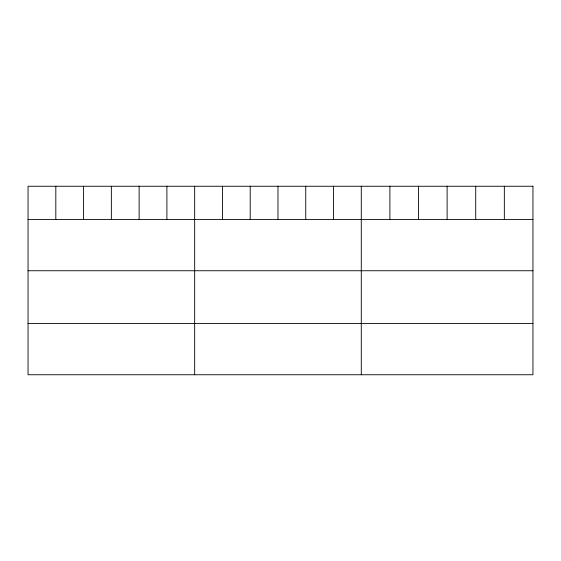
<?xml version="1.0" encoding="UTF-8"?>
<svg xmlns="http://www.w3.org/2000/svg" width="561" height="561" viewBox="0 0 561 561"><rect width="100%" height="100%" fill="white"/><g stroke="black" fill="none" stroke-linecap="round" stroke-linejoin="round"><path stroke-width="0.84" d="M28.05 219.526L532.95 219.526M28.05 270.746L532.95 270.746M28.05 323.529L532.95 323.529M504.339 186.252L504.339 219.526M475.728 186.252L475.728 219.526M447.117 186.252L447.117 219.526M418.506 186.252L418.506 219.526M389.895 186.252L389.895 219.526M361.284 186.252L361.284 374.748M333.515 186.252L333.515 219.526M305.745 186.252L305.745 219.526M277.976 186.252L277.976 219.526M250.206 186.252L250.206 219.526M222.436 186.252L222.436 219.526M194.667 186.252L194.667 374.748M166.898 186.252L166.898 219.526M139.128 186.252L139.128 219.526M111.359 186.252L111.359 219.526M83.589 186.252L83.589 219.526M55.819 186.252L55.819 219.526M532.95 186.252L28.05 186.252L28.05 374.748L532.95 374.748L532.95 186.252"/></g></svg>
